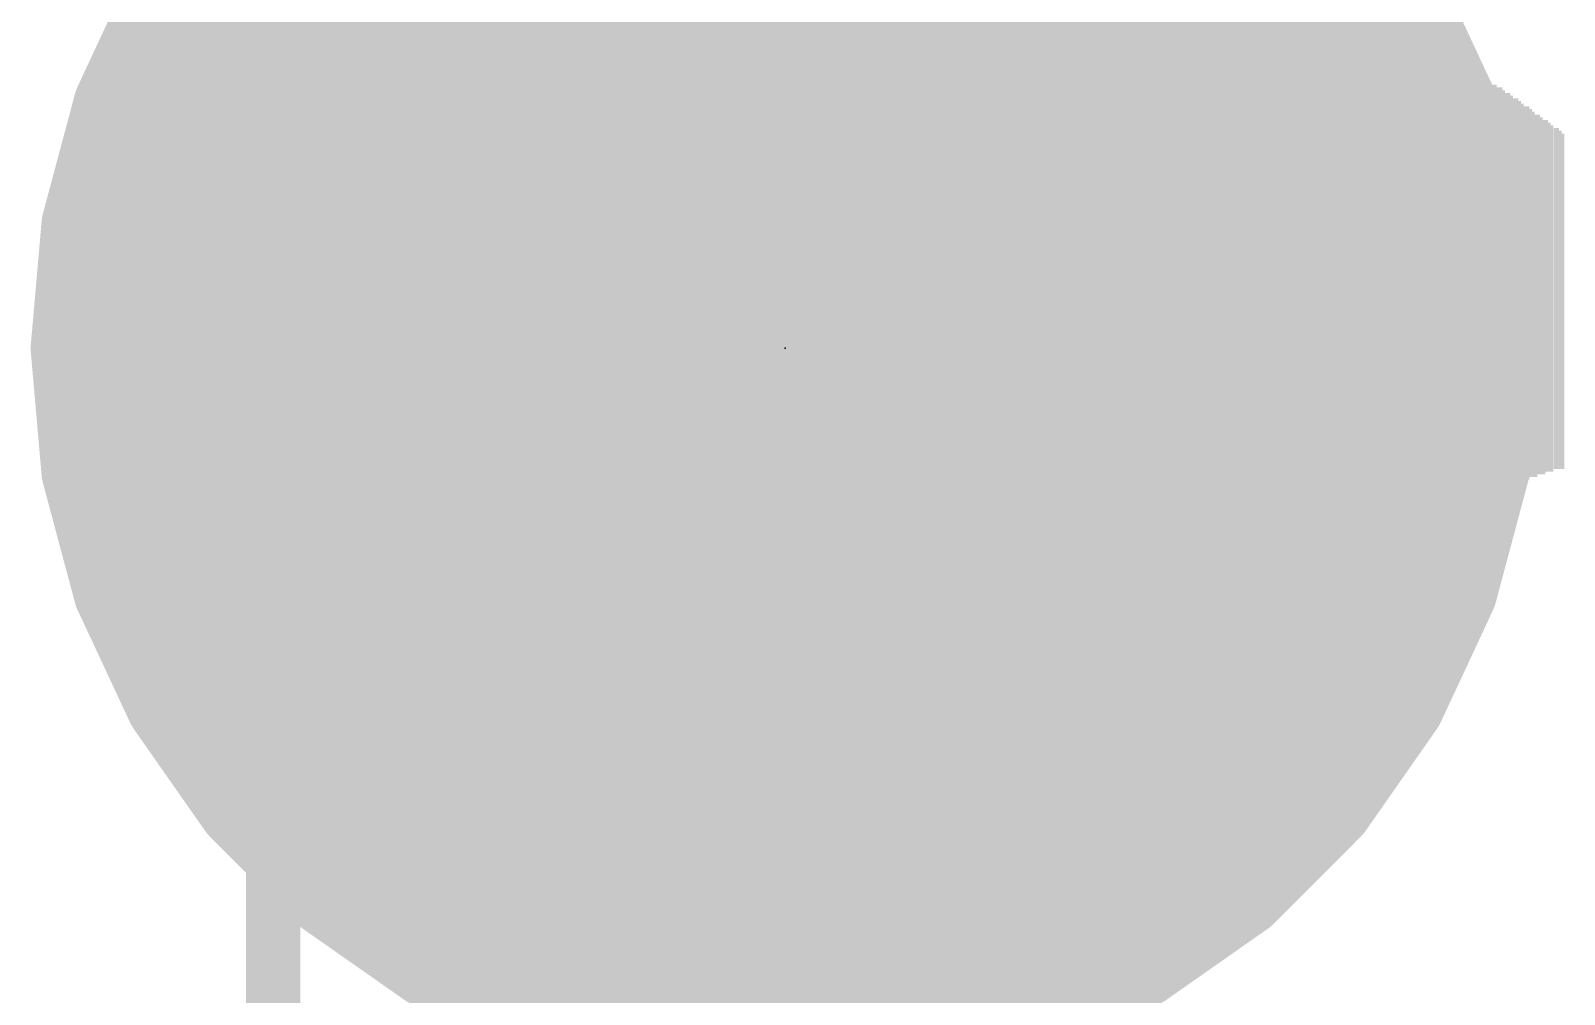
# Model space of a CAD drawing. Extents: x -0.1 to 35.7, y -1.1 to 35.9.
# Drawn here: x 27.389 to 29.55, y 30.686 to 32.043 of the extents above; entities that cross this region are included whole.
import ezdxf

# ---------------------------------------------------------------- set-up
doc = ezdxf.new("R2010")
doc.units = 0
for name, color, linetype in [('16', 132, 'CONTINUOUS'), ('21', 40, 'CONTINUOUS'), ('24', 53, 'CONTINUOUS'), ('42', 132, 'CONTINUOUS')]:
    doc.layers.add(name, color=color, linetype=linetype)

# ---------------------------------------------------------------- blocks, each defined once
blk = doc.blocks.new('PIE')
at = {"const_width": 0.5}
blk.add_lwpolyline([(0, -0.25, 1), (0, 0.25, 1), (0, -0.25)], format="xyb", dxfattribs=at)
blk = doc.blocks.new('RECT')
blk.add_solid([(-0.5, -0.5), (0.5, -0.5), (-0.5, 0.5), (0.5, 0.5)])

msp = doc.modelspace()

# ---------------------------------------------------------------- linework, layer by layer
at = {"layer": '21', "const_width": 0.0762}
msp.add_lwpolyline([(27.7302, 30.9507), (27.7302, 30.0101)], dxfattribs=at)
at = {"layer": '21', "const_width": 0.0381}
msp.add_lwpolyline([(27.7493, 30.9507, 1), (27.7112, 30.9507)], format="xyb", dxfattribs=at)
at = {"layer": '24'}
msp.add_point((28.452, 31.596), dxfattribs=at)
at = {"layer": '42', "const_width": 0.127}
for points in [[(27.586, 32.096), (27.686, 32.2388)], [(29.218, 32.2388), (29.318, 32.096)], [(27.5123, 31.938), (27.586, 32.096)], [(29.318, 32.096), (29.3917, 31.938)], [(27.5431, 32.004), (29.3609, 32.004)], [(27.4672, 31.7696), (27.5123, 31.938)], [(29.3917, 31.938), (29.4368, 31.7696)], [(27.496, 31.877), (29.408, 31.877)], [(27.452, 31.596), (27.4672, 31.7696)], [(29.4368, 31.7696), (29.452, 31.596)], [(27.4655, 31.75), (29.4385, 31.75)], [(27.4544, 31.623), (29.4496, 31.623)], [(27.4672, 31.4224), (27.452, 31.596)], [(29.452, 31.596), (29.4368, 31.4224)], [(27.4608, 31.496), (29.4433, 31.496)], [(27.5123, 31.254), (27.4672, 31.4224)], [(29.4368, 31.4224), (29.3917, 31.254)], [(27.4815, 31.369), (29.4225, 31.369)], [(27.586, 31.096), (27.5123, 31.254)], [(29.3917, 31.254), (29.318, 31.096)], [(27.5179, 31.242), (29.3861, 31.242)], [(27.5771, 31.115), (29.3269, 31.115)], [(27.686, 30.9532), (27.586, 31.096)], [(29.318, 31.096), (29.218, 30.9532)], [(27.6616, 30.988), (29.2424, 30.988)], [(27.8092, 30.83), (27.686, 30.9532)], [(29.218, 30.9532), (29.0948, 30.83)], [(27.7782, 30.861), (29.1258, 30.861)], [(27.952, 30.73), (27.8092, 30.83)], [(29.0948, 30.83), (28.952, 30.73)], [(27.9463, 30.734), (28.9578, 30.734)], [(28.11, 30.6563), (27.952, 30.73)], [(28.952, 30.73), (28.794, 30.6563)], [(28.2784, 30.6112), (28.11, 30.6563)], [(28.794, 30.6563), (28.6256, 30.6112)]]:
    msp.add_lwpolyline(points, dxfattribs=at)
at = {"layer": '42', "const_width": 0.0635}
for points in [[(27.56, 32.1142, 1), (27.612, 32.0778)], [(29.292, 32.0778, 1), (29.344, 32.1142)], [(27.5431, 32.0358, 1), (27.5431, 31.9723)], [(29.3609, 31.9723, 1), (29.3609, 32.0358)], [(27.543, 31.9298, 1), (27.4816, 31.9462)], [(29.4224, 31.9462, 1), (29.361, 31.9298)], [(27.4835, 31.9514, 1), (27.5411, 31.9246)], [(29.3629, 31.9246, 1), (29.4205, 31.9514)], [(27.496, 31.9088, 1), (27.496, 31.8453)], [(29.408, 31.8453, 1), (29.408, 31.9088)], [(27.4988, 31.7669, 1), (27.4356, 31.7724)], [(29.4684, 31.7724, 1), (29.4052, 31.7669)], [(27.4655, 31.7817, 1), (27.4655, 31.7183)], [(27.4365, 31.7779, 1), (27.4979, 31.7614)], [(29.4061, 31.7614, 1), (29.4675, 31.7779)], [(29.4385, 31.7183, 1), (29.4385, 31.7817)], [(27.4544, 31.6547, 1), (27.4544, 31.5913)], [(29.4496, 31.5913, 1), (29.4496, 31.6547)], [(27.4836, 31.5988, 1), (27.4204, 31.5932)], [(29.4836, 31.5932, 1), (29.4204, 31.5988)], [(27.4204, 31.5988, 1), (27.4836, 31.5932)], [(29.4204, 31.5932, 1), (29.4836, 31.5988)], [(27.4608, 31.5278, 1), (27.4608, 31.4643)], [(29.4433, 31.4643, 1), (29.4433, 31.5278)], [(27.4979, 31.4306, 1), (27.4365, 31.4141)], [(29.4675, 31.4141, 1), (29.4061, 31.4306)], [(27.4356, 31.4196, 1), (27.4988, 31.4251)], [(29.4052, 31.4251, 1), (29.4684, 31.4196)], [(27.4815, 31.4007, 1), (27.4815, 31.3373)], [(29.4225, 31.3373, 1), (29.4225, 31.4007)], [(27.5411, 31.2674, 1), (27.4835, 31.2406)], [(29.4205, 31.2406, 1), (29.3629, 31.2674)], [(27.5179, 31.2737, 1), (27.5179, 31.2103)], [(29.3861, 31.2103, 1), (29.3861, 31.2737)], [(27.4816, 31.2458, 1), (27.543, 31.2622)], [(29.361, 31.2622, 1), (29.4224, 31.2458)], [(27.5771, 31.1468, 1), (27.5771, 31.0833)], [(29.3269, 31.0833, 1), (29.3269, 31.1468)], [(27.612, 31.1142, 1), (27.56, 31.0778)], [(29.344, 31.0778, 1), (29.292, 31.1142)], [(27.5572, 31.0826, 1), (27.6148, 31.1094)], [(29.2892, 31.1094, 1), (29.3468, 31.0826)], [(27.6616, 31.0198, 1), (27.6616, 30.9563)], [(29.2424, 30.9563, 1), (29.2424, 31.0198)], [(27.7084, 30.9757, 1), (27.6635, 30.9308)], [(29.2405, 30.9308, 1), (29.1956, 30.9757)], [(27.6599, 30.935, 1), (27.712, 30.9714)], [(29.192, 30.9714, 1), (29.2441, 30.935)], [(27.7782, 30.8927, 1), (27.7782, 30.8293)], [(29.1258, 30.8293, 1), (29.1258, 30.8927)], [(27.8274, 30.856, 1), (27.791, 30.8039)], [(29.113, 30.8039, 1), (29.0766, 30.856)], [(27.7868, 30.8075, 1), (27.8317, 30.8524)], [(29.0723, 30.8524, 1), (29.1172, 30.8075)], [(27.9463, 30.7658, 1), (27.9463, 30.7023)], [(27.9654, 30.7588, 1), (27.9386, 30.7012)], [(27.9338, 30.704, 1), (27.9702, 30.756)], [(28.9338, 30.756, 1), (28.9702, 30.704)], [(28.9654, 30.7012, 1), (28.9386, 30.7588)], [(28.9578, 30.7023, 1), (28.9578, 30.7658)], [(28.1182, 30.687, 1), (28.1018, 30.6256)], [(28.0966, 30.6275, 1), (28.1234, 30.6851)], [(28.7806, 30.6851, 1), (28.8074, 30.6275)], [(28.8022, 30.6256, 1), (28.7858, 30.687)]]:
    msp.add_lwpolyline(points, format="xyb", dxfattribs=at)

# ---------------------------------------------------------------- block references
at = {"layer": '16'}
msp.add_blockref('PIE', (28.452, 31.596), dxfattribs=at)
at = {"layer": '21', "rotation": 270}
for p, xscale, yscale in [((29.0564, 32.4586), 0.8763, 0.0038), ((29.0602, 32.4625), 0.8763, 0.0038), ((29.064, 32.4644), 0.8801, 0.0038), ((29.0678, 32.4663), 0.8763, 0.0038), ((29.0716, 32.4701), 0.8763, 0.0038), ((29.0754, 32.4719), 0.8801, 0.0038), ((29.0793, 32.4758), 0.8801, 0.0039), ((29.0831, 32.4777), 0.8763, 0.0038), ((29.0221, 32.3272), 1.0935, 0.0038), ((29.0259, 32.3272), 1.0935, 0.0038), ((29.0297, 32.3272), 1.1011, 0.0038), ((29.0335, 32.4434), 0.8763, 0.0038), ((29.0373, 32.4472), 0.8763, 0.0038), ((29.0412, 32.4472), 0.8763, 0.0039), ((29.045, 32.4509), 0.8763, 0.0038), ((29.0488, 32.4548), 0.8763, 0.0038), ((29.0526, 32.4548), 0.8763, 0.0038), ((28.9992, 32.3234), 1.0629, 0.0038), ((29.0031, 32.3253), 1.0668, 0.0039), ((29.0069, 32.3253), 1.0745, 0.0038), ((29.0107, 32.3253), 1.0745, 0.0038), ((29.0145, 32.3253), 1.0821, 0.0038), ((29.0183, 32.3272), 1.0859, 0.0038), ((28.965, 32.3177), 1.0287, 0.0039), ((28.9688, 32.3177), 1.0287, 0.0038), ((28.9726, 32.3195), 1.0325, 0.0038), ((28.9764, 32.3195), 1.0401, 0.0038), ((28.9802, 32.3214), 1.0439, 0.0038), ((28.984, 32.3214), 1.0439, 0.0038), ((28.9878, 32.3214), 1.0515, 0.0038), ((28.9916, 32.3234), 1.0553, 0.0038), ((28.9954, 32.3214), 1.0591, 0.0038), ((28.9345, 32.31), 0.9982, 0.0038), ((28.9383, 32.31), 0.9982, 0.0038), ((28.9421, 32.3119), 1.002, 0.0038), ((28.9459, 32.3119), 1.0096, 0.0038), ((28.9497, 32.3139), 1.0135, 0.0038), ((28.9535, 32.3139), 1.0135, 0.0038), ((28.9573, 32.3158), 1.0173, 0.0038), ((28.9611, 32.3158), 1.0249, 0.0038), ((28.9078, 32.3024), 0.9754, 0.0038), ((28.9116, 32.3024), 0.9754, 0.0038), ((28.9154, 32.3043), 0.9792, 0.0038), ((28.9192, 32.3062), 0.983, 0.0038), ((28.923, 32.3081), 0.9868, 0.0038), ((28.9269, 32.3062), 0.9906, 0.0039), ((28.9307, 32.3081), 0.9944, 0.0038), ((28.8773, 32.2929), 0.9487, 0.0038), ((28.8811, 32.2929), 0.9487, 0.0038), ((28.8849, 32.2948), 0.9525, 0.0038), ((28.8888, 32.2966), 0.9563, 0.0039), ((28.8926, 32.2985), 0.9601, 0.0038), ((28.8964, 32.2985), 0.9601, 0.0038), ((28.9002, 32.2986), 0.9678, 0.0038), ((28.904, 32.3005), 0.9716, 0.0038), ((28.8507, 32.2833), 0.9297, 0.0039), ((28.8545, 32.2833), 0.9297, 0.0038), ((28.8583, 32.2853), 0.9335, 0.0038), ((28.8621, 32.2872), 0.9373, 0.0038), ((28.8659, 32.2872), 0.9373, 0.0038), ((28.8697, 32.2891), 0.9411, 0.0038), ((28.8735, 32.291), 0.9449, 0.0038), ((27.8943, 32.3653), 0.6591, 0.0038), ((27.8982, 32.3615), 0.6591, 0.0039), ((27.902, 32.3595), 0.6629, 0.0038), ((27.9058, 32.3558), 0.6705, 0.0038), ((27.9096, 32.3519), 0.6706, 0.0038), ((27.9134, 32.35), 0.6744, 0.0038), ((27.9172, 32.3462), 0.682, 0.0038), ((27.921, 32.3424), 0.682, 0.0038), ((27.9248, 32.3405), 0.6858, 0.0038), ((27.9286, 32.3386), 0.6896, 0.0038), ((27.9324, 32.3348), 0.6896, 0.0038), ((27.9363, 32.3329), 0.6934, 0.0039), ((27.9401, 32.331), 0.6972, 0.0038), ((27.9439, 32.3272), 0.6973, 0.0038), ((27.9477, 32.3253), 0.7011, 0.0038), ((27.9515, 32.3234), 0.7049, 0.0038), ((27.9553, 32.3195), 0.7049, 0.0038), ((27.9591, 32.3177), 0.7087, 0.0038), ((27.9629, 32.3158), 0.7125, 0.0038), ((27.9667, 32.312), 0.7125, 0.0038), ((27.9705, 32.3101), 0.7163, 0.0038), ((27.9744, 32.3082), 0.7201, 0.0039), ((27.9782, 32.3043), 0.72, 0.0038), ((27.982, 32.3024), 0.7239, 0.0038), ((27.9858, 32.3024), 0.7239, 0.0038), ((27.9896, 32.2985), 0.7239, 0.0038), ((27.9934, 32.2966), 0.7277, 0.0038), ((27.9972, 32.2948), 0.7315, 0.0038), ((28.001, 32.2929), 0.7277, 0.0038), ((28.0048, 32.291), 0.7315, 0.0038), ((28.0086, 32.2891), 0.7353, 0.0038), ((28.0125, 32.2872), 0.7315, 0.0039), ((28.0163, 32.2853), 0.7353, 0.0038), ((28.0201, 32.2853), 0.7353, 0.0038), ((28.0239, 32.2814), 0.7353, 0.0038), ((28.0277, 32.2796), 0.7391, 0.0038), ((28.0315, 32.2796), 0.7391, 0.0038), ((28.0353, 32.2758), 0.7391, 0.0038), ((28.0391, 32.2758), 0.7391, 0.0038), ((28.0429, 32.2738), 0.743, 0.0038), ((28.0467, 32.2719), 0.7392, 0.0038), ((28.0506, 32.27), 0.743, 0.0039), ((28.0544, 32.27), 0.743, 0.0038), ((28.0582, 32.2662), 0.743, 0.0038), ((28.062, 32.2662), 0.743, 0.0038), ((28.0658, 32.2662), 0.743, 0.0038), ((28.0696, 32.2624), 0.743, 0.0038), ((28.0734, 32.2624), 0.743, 0.0038), ((28.0772, 32.2605), 0.7468, 0.0038), ((28.081, 32.2586), 0.743, 0.0038), ((28.0848, 32.2586), 0.743, 0.0038), ((28.0887, 32.2567), 0.7468, 0.0039), ((28.0925, 32.2548), 0.7429, 0.0038), ((28.0963, 32.2548), 0.7429, 0.0038), ((28.1001, 32.2529), 0.7467, 0.0038), ((28.1039, 32.251), 0.7429, 0.0038), ((28.1077, 32.251), 0.7429, 0.0038), ((28.1115, 32.251), 0.7429, 0.0038), ((28.1153, 32.2491), 0.7467, 0.0038), ((28.1191, 32.2472), 0.7429, 0.0038), ((28.1229, 32.2472), 0.7429, 0.0038), ((28.1268, 32.2452), 0.7467, 0.0039), ((28.1306, 32.2433), 0.7429, 0.0038), ((28.1344, 32.2433), 0.7429, 0.0038), ((28.1382, 32.2415), 0.7467, 0.0038), ((28.142, 32.2396), 0.7429, 0.0038), ((28.1458, 32.2396), 0.7429, 0.0038), ((28.1496, 32.2396), 0.7429, 0.0038), ((28.1534, 31.8928), 1.4288, 0.0038), ((28.1572, 31.8928), 1.4288, 0.0038), ((28.161, 31.8948), 1.4249, 0.0038), ((28.1649, 31.8929), 1.4211, 0.0039), ((28.1687, 31.8929), 1.4211, 0.0038), ((28.1725, 31.8948), 1.4173, 0.0038), ((28.1763, 31.8929), 1.4135, 0.0038), ((28.1801, 31.8929), 1.4135, 0.0038), ((28.1839, 31.8948), 1.4097, 0.0038), ((28.1877, 31.8929), 1.4059, 0.0038), ((28.1915, 31.8929), 1.4059, 0.0038), ((28.1953, 31.8948), 1.4021, 0.0038), ((28.664, 32.312), 0.5677, 0.0038), ((28.6678, 32.3177), 0.5639, 0.0038), ((28.1991, 31.8929), 1.3983, 0.0038), ((28.203, 32.1005), 0.983, 0.0039), ((28.2068, 32.1062), 0.9716, 0.0038), ((28.2106, 32.1061), 0.9639, 0.0038), ((28.2144, 32.11), 0.9563, 0.0038), ((28.2182, 32.1119), 0.9525, 0.0038), ((28.222, 32.1138), 0.941, 0.0038), ((28.2258, 32.1157), 0.9372, 0.0038), ((28.2296, 32.1176), 0.9334, 0.0038), ((28.2334, 32.1176), 0.9258, 0.0038), ((28.2372, 32.1195), 0.922, 0.0038), ((28.2411, 32.1214), 0.9182, 0.0039), ((28.2449, 32.1214), 0.9106, 0.0038), ((28.2487, 32.1233), 0.9068, 0.0038), ((28.2525, 32.1252), 0.903, 0.0038), ((28.2563, 32.1253), 0.8953, 0.0038), ((28.2601, 32.1253), 0.8953, 0.0038), ((28.6411, 32.1214), 0.903, 0.0038), ((28.6449, 32.1233), 0.9068, 0.0038), ((28.6487, 32.1252), 0.9106, 0.0038), ((28.6525, 32.2795), 0.6096, 0.0038), ((28.6563, 32.2929), 0.5905, 0.0038), ((28.6602, 32.3024), 0.5792, 0.0039), ((28.2639, 32.1253), 0.8877, 0.0038), ((28.2677, 32.1272), 0.8839, 0.0038), ((28.2715, 32.129), 0.8801, 0.0038), ((28.2753, 32.1272), 0.8763, 0.0038), ((28.6259, 32.11), 0.8878, 0.0038), ((28.6297, 32.1138), 0.8878, 0.0038), ((28.6335, 32.1157), 0.8916, 0.0038), ((28.6373, 32.1176), 0.8954, 0.0038), ((28.6106, 32.0909), 0.8801, 0.0038), ((28.6144, 32.0986), 0.8801, 0.0038), ((28.6182, 32.1024), 0.8801, 0.0038), ((28.6221, 32.1061), 0.8801, 0.0039), ((28.5954, 32.0605), 0.8953, 0.0038), ((28.5992, 32.0699), 0.8839, 0.0038), ((28.603, 32.0776), 0.884, 0.0038), ((28.6068, 32.0853), 0.8839, 0.0038), ((28.584, 31.6223), 1.726, 0.0039), ((28.5878, 31.6223), 1.7412, 0.0038), ((28.5916, 32.0433), 0.9144, 0.0038), ((28.5763, 31.6185), 1.703, 0.0038), ((28.5801, 31.6205), 1.7145, 0.0038), ((28.5649, 31.6147), 1.6574, 0.0038), ((28.5687, 31.6166), 1.6764, 0.0038), ((28.5725, 31.6185), 1.6878, 0.0038), ((28.462, 32.2357), 0.3848, 0.0038), ((28.4658, 32.2319), 0.3848, 0.0038), ((28.4697, 32.2281), 0.3848, 0.0039), ((28.5573, 31.6071), 1.6269, 0.0038), ((28.5611, 31.6109), 1.6421, 0.0038), ((28.4735, 32.2243), 0.3848, 0.0038), ((28.4773, 32.2186), 0.381, 0.0038), ((28.4811, 32.2148), 0.381, 0.0038), ((28.5535, 31.6052), 1.6078, 0.0038), ((28.4849, 32.2071), 0.381, 0.0038), ((28.4887, 32.2033), 0.381, 0.0038), ((28.4925, 32.1976), 0.3772, 0.0038), ((28.4963, 32.1919), 0.3734, 0.0038), ((28.5497, 31.5995), 1.5887, 0.0038), ((28.5001, 32.1843), 0.3734, 0.0038), ((28.5039, 32.1805), 0.3734, 0.0038), ((28.5078, 32.171), 0.3695, 0.0039), ((28.5459, 31.5938), 1.5621, 0.0039), ((28.5116, 32.1653), 0.3657, 0.0038), ((28.5154, 32.1576), 0.3658, 0.0038), ((28.5192, 32.1481), 0.362, 0.0038), ((28.523, 32.1386), 0.3581, 0.0038), ((28.5268, 32.129), 0.3543, 0.0038), ((28.5306, 32.1196), 0.3505, 0.0038), ((28.5344, 32.1061), 0.3467, 0.0038), ((28.5382, 32.0948), 0.3467, 0.0038), ((28.542, 31.5347), 1.4364, 0.0038), ((28.8468, 31.9747), 0.3124, 0.0038), ((28.843, 31.9633), 0.2896, 0.0038), ((28.2792, 31.8909), 0.3962, 0.0039), ((28.8354, 31.95), 0.2629, 0.0038), ((28.8392, 31.9557), 0.2743, 0.0038), ((28.283, 31.8814), 0.3696, 0.0038), ((28.2868, 31.8757), 0.3581, 0.0038), ((28.8278, 31.9386), 0.2401, 0.0038), ((28.8316, 31.9443), 0.2515, 0.0038), ((28.2906, 31.8738), 0.3467, 0.0038), ((28.2944, 31.8719), 0.3353, 0.0038), ((28.2982, 31.8681), 0.3277, 0.0038), ((28.8164, 31.9252), 0.2134, 0.0038), ((28.8202, 31.929), 0.221, 0.0038), ((28.824, 31.9347), 0.2324, 0.0038), ((29.1135, 31.7004), 0.663, 0.0038), ((29.1174, 31.6985), 0.6668, 0.0039), ((29.1212, 31.6985), 0.6668, 0.0038), ((29.125, 31.7004), 0.6706, 0.0038), ((29.1288, 31.7004), 0.6706, 0.0038), ((29.1326, 31.6985), 0.6744, 0.0038), ((29.1364, 31.6985), 0.6744, 0.0038), ((29.1402, 31.6985), 0.6744, 0.0038), ((29.144, 31.7004), 0.6782, 0.0038), ((29.1478, 31.7004), 0.6782, 0.0038), ((29.1516, 31.6985), 0.682, 0.0038), ((29.1555, 31.6985), 0.682, 0.0039), ((29.1593, 31.6985), 0.682, 0.0038), ((29.1631, 31.6985), 0.682, 0.0038), ((29.1669, 31.6985), 0.682, 0.0038), ((29.1707, 31.7004), 0.6858, 0.0038), ((29.1745, 31.6985), 0.6896, 0.0038), ((29.1783, 31.6985), 0.6896, 0.0038), ((29.1821, 31.6985), 0.6896, 0.0038), ((29.1859, 31.6985), 0.6896, 0.0038), ((29.1897, 31.6985), 0.6896, 0.0038), ((29.1936, 31.6985), 0.6896, 0.0039), ((29.1974, 31.6985), 0.6896, 0.0038), ((29.2012, 31.6985), 0.6896, 0.0038), ((29.205, 31.6985), 0.6896, 0.0038), ((29.2088, 31.6985), 0.6896, 0.0038), ((29.2126, 31.6985), 0.6896, 0.0038), ((29.2164, 31.6985), 0.6896, 0.0038), ((29.2202, 31.6985), 0.6896, 0.0038), ((29.224, 31.6985), 0.6896, 0.0038), ((29.2278, 31.6985), 0.6896, 0.0038), ((29.2317, 31.6985), 0.6896, 0.0039), ((29.2355, 31.6985), 0.6896, 0.0038), ((29.2393, 31.6985), 0.6896, 0.0038), ((29.2431, 31.6966), 0.6858, 0.0038), ((29.2469, 31.6966), 0.6858, 0.0038), ((29.2507, 31.6966), 0.6858, 0.0038), ((29.2545, 31.6966), 0.6858, 0.0038), ((29.2583, 31.6966), 0.6858, 0.0038), ((29.2621, 31.6966), 0.6858, 0.0038), ((29.2659, 31.6966), 0.6858, 0.0038), ((29.2698, 31.6947), 0.682, 0.0039), ((29.2736, 31.6947), 0.682, 0.0038), ((29.2774, 31.6947), 0.682, 0.0038), ((29.2812, 31.6947), 0.682, 0.0038), ((29.285, 31.6966), 0.6782, 0.0038), ((29.2888, 31.6947), 0.6744, 0.0038), ((29.2926, 31.6947), 0.6744, 0.0038), ((29.2964, 31.6947), 0.6744, 0.0038), ((29.3002, 31.6947), 0.6744, 0.0038), ((28.302, 31.8662), 0.3163, 0.0038), ((28.3058, 31.8623), 0.3086, 0.0038), ((28.3096, 31.8623), 0.301, 0.0038), ((28.8049, 31.9119), 0.1943, 0.0038), ((28.8087, 31.9157), 0.2019, 0.0038), ((28.8126, 31.9195), 0.2096, 0.0039), ((29.045, 31.889), 0.24, 0.0038), ((29.0488, 31.8871), 0.2438, 0.0038), ((29.0526, 31.8852), 0.2476, 0.0038), ((29.0564, 31.8852), 0.2552, 0.0038), ((29.0602, 31.8833), 0.259, 0.0038), ((29.064, 31.8814), 0.2629, 0.0038), ((29.0678, 31.8814), 0.2705, 0.0038), ((29.0716, 31.8776), 0.2781, 0.0038), ((29.0754, 31.7005), 0.6401, 0.0038), ((29.0793, 31.7005), 0.6401, 0.0039), ((29.0831, 31.6986), 0.6439, 0.0038), ((29.0869, 31.7005), 0.6477, 0.0038), ((29.0907, 31.6986), 0.6515, 0.0038), ((29.0945, 31.6986), 0.6515, 0.0038), ((29.0983, 31.7005), 0.6553, 0.0038), ((29.1021, 31.6985), 0.6592, 0.0038), ((29.1059, 31.6985), 0.6592, 0.0038), ((29.1097, 31.6985), 0.6592, 0.0038), ((29.304, 31.6928), 0.6706, 0.0038), ((29.3079, 31.6928), 0.6706, 0.0039), ((29.3117, 31.6928), 0.6706, 0.0038), ((29.3155, 31.6947), 0.6668, 0.0038), ((29.3193, 31.6928), 0.663, 0.0038), ((29.3231, 31.6928), 0.663, 0.0038), ((29.3269, 31.6928), 0.663, 0.0038), ((29.3307, 31.6909), 0.6592, 0.0038), ((29.3345, 31.6928), 0.6554, 0.0038), ((29.3383, 31.6928), 0.6554, 0.0038), ((29.3421, 31.6909), 0.6515, 0.0038), ((29.346, 31.6909), 0.6515, 0.0039), ((29.3498, 31.6909), 0.6515, 0.0038), ((29.3536, 31.6909), 0.6439, 0.0038), ((29.3574, 31.6909), 0.6439, 0.0038), ((29.3612, 31.6909), 0.6439, 0.0038), ((29.365, 31.689), 0.6401, 0.0038), ((29.3688, 31.6909), 0.6362, 0.0038), ((28.3134, 31.8585), 0.2934, 0.0038), ((28.3173, 31.8586), 0.2857, 0.0039), ((28.3211, 31.8567), 0.2743, 0.0038), ((28.3249, 31.8548), 0.2705, 0.0038), ((28.7935, 31.9005), 0.1791, 0.0038), ((28.7973, 31.9062), 0.1829, 0.0038), ((28.8011, 31.91), 0.1905, 0.0038), ((29.0335, 31.889), 0.2248, 0.0038), ((29.0373, 31.889), 0.2324, 0.0038), ((29.0412, 31.8871), 0.2362, 0.0039), ((29.3726, 31.689), 0.6324, 0.0038), ((29.3764, 31.689), 0.6324, 0.0038), ((29.3802, 31.689), 0.6324, 0.0038), ((29.3841, 31.689), 0.6248, 0.0039), ((29.3879, 31.689), 0.6248, 0.0038), ((29.3917, 31.6871), 0.621, 0.0038), ((29.3955, 31.689), 0.6172, 0.0038), ((29.3993, 31.6871), 0.6134, 0.0038), ((29.4031, 31.6871), 0.6134, 0.0038), ((29.4069, 31.6871), 0.6058, 0.0038), ((29.4107, 31.6871), 0.6058, 0.0038), ((28.3287, 31.8548), 0.2629, 0.0038), ((28.3325, 31.8529), 0.2591, 0.0038), ((28.3363, 31.8509), 0.2476, 0.0038), ((28.3401, 31.849), 0.2438, 0.0038), ((28.3439, 31.8471), 0.24, 0.0038), ((28.7783, 31.8871), 0.16, 0.0038), ((28.7821, 31.8928), 0.1638, 0.0038), ((28.7859, 31.8947), 0.1676, 0.0038), ((28.7897, 31.8986), 0.1753, 0.0038), ((29.4145, 31.6852), 0.602, 0.0038), ((29.4183, 31.6871), 0.5982, 0.0038), ((29.4222, 31.6852), 0.5944, 0.0039), ((29.426, 31.6852), 0.5944, 0.0038), ((29.4298, 31.6852), 0.5867, 0.0038), ((29.4336, 31.6852), 0.5867, 0.0038), ((29.4374, 31.6833), 0.5829, 0.0038), ((29.4412, 31.6833), 0.5829, 0.0038), ((29.445, 31.6833), 0.5753, 0.0038), ((29.4488, 31.6814), 0.5715, 0.0038), ((29.4526, 31.6814), 0.5715, 0.0038), ((28.3477, 31.8471), 0.2324, 0.0038), ((28.3515, 31.8452), 0.2286, 0.0038), ((28.3554, 31.8452), 0.221, 0.0039), ((28.3592, 31.8433), 0.2172, 0.0038), ((28.363, 31.8433), 0.2096, 0.0038), ((28.3668, 31.8414), 0.2058, 0.0038), ((28.7592, 31.8719), 0.1448, 0.0038), ((28.763, 31.8757), 0.1448, 0.0038), ((28.7668, 31.8776), 0.1486, 0.0038), ((28.7706, 31.8833), 0.1524, 0.0038), ((28.7745, 31.8852), 0.1562, 0.0039), ((29.4564, 31.6814), 0.5639, 0.0038), ((29.4603, 31.6814), 0.5639, 0.0039), ((29.4641, 31.6795), 0.5601, 0.0038), ((29.4679, 31.6795), 0.5525, 0.0038), ((29.4717, 31.6795), 0.5525, 0.0038), ((29.4755, 31.6776), 0.5487, 0.0038), ((29.4793, 31.6776), 0.5411, 0.0038), ((29.4831, 31.6776), 0.5411, 0.0038), ((29.4869, 31.6757), 0.5373, 0.0038), ((28.3706, 31.8395), 0.2019, 0.0038), ((28.3744, 31.8395), 0.1943, 0.0038), ((28.3782, 31.8376), 0.1905, 0.0038), ((28.382, 31.8357), 0.1867, 0.0038), ((28.3858, 31.8357), 0.1791, 0.0038), ((28.3896, 31.8357), 0.1791, 0.0038), ((28.6525, 31.8014), 0.2629, 0.0038), ((28.7402, 31.8528), 0.1448, 0.0038), ((28.744, 31.8585), 0.141, 0.0038), ((28.7478, 31.8624), 0.1409, 0.0038), ((28.7516, 31.8662), 0.1409, 0.0038), ((28.7554, 31.8681), 0.1447, 0.0038), ((29.4907, 31.6757), 0.5295, 0.0038), ((29.4945, 31.6738), 0.5257, 0.0038), ((29.4984, 31.6738), 0.5257, 0.0039), ((29.5022, 31.6738), 0.5181, 0.0038), ((29.506, 31.6719), 0.5143, 0.0038), ((29.5098, 31.67), 0.5105, 0.0038), ((29.5136, 31.6719), 0.5067, 0.0038), ((28.3935, 31.8338), 0.1753, 0.0039), ((28.3973, 31.8338), 0.1677, 0.0038), ((28.4011, 31.8319), 0.1639, 0.0038), ((28.4049, 31.83), 0.1601, 0.0038), ((28.4087, 31.83), 0.1601, 0.0038), ((28.4125, 31.83), 0.1524, 0.0038), ((28.4163, 31.8281), 0.1485, 0.0038), ((28.4201, 31.8281), 0.1485, 0.0038), ((28.6563, 31.7919), 0.2515, 0.0038), ((28.6602, 31.7881), 0.2439, 0.0039), ((28.664, 31.7843), 0.2439, 0.0038), ((28.6678, 31.7804), 0.2438, 0.0038), ((28.6716, 31.7785), 0.2476, 0.0038), ((28.7059, 31.7519), 0.3009, 0.0038), ((28.7097, 31.748), 0.3086, 0.0038), ((28.7135, 31.7443), 0.3239, 0.0038), ((28.7173, 31.7386), 0.3353, 0.0038), ((28.7211, 31.7347), 0.3506, 0.0038), ((28.7249, 31.729), 0.3696, 0.0038), ((28.7287, 31.7195), 0.3886, 0.0038), ((28.7325, 31.71), 0.4153, 0.0038), ((28.7364, 31.2356), 1.3716, 0.0039), ((29.5174, 31.67), 0.5029, 0.0038), ((29.5212, 31.6681), 0.4991, 0.0038), ((29.525, 31.67), 0.4953, 0.0038), ((29.5288, 31.6681), 0.4915, 0.0038), ((29.5326, 31.6662), 0.4877, 0.0038), ((29.5365, 31.6662), 0.4801, 0.0039), ((29.5403, 31.6662), 0.4801, 0.0038), ((29.5441, 31.6642), 0.4762, 0.0038), ((28.4239, 31.8262), 0.1447, 0.0038), ((28.4277, 31.8243), 0.1409, 0.0038), ((28.4316, 31.8243), 0.1409, 0.0039), ((28.4354, 31.8243), 0.1333, 0.0038), ((28.4392, 31.8243), 0.1333, 0.0038), ((28.443, 31.8224), 0.1295, 0.0038), ((28.4468, 31.8224), 0.1295, 0.0038), ((28.4506, 31.8205), 0.1257, 0.0038), ((28.4544, 31.8205), 0.1257, 0.0038), ((28.4582, 31.8186), 0.1219, 0.0038), ((28.462, 31.8186), 0.1219, 0.0038), ((28.5306, 31.3556), 1.0478, 0.0038), ((28.5344, 31.3556), 1.0554, 0.0038), ((28.5382, 31.3556), 1.0706, 0.0038), ((28.6754, 31.7747), 0.2476, 0.0038), ((28.6792, 31.7728), 0.2514, 0.0038), ((28.683, 31.7709), 0.2552, 0.0038), ((28.6868, 31.7671), 0.2629, 0.0038), ((28.6906, 31.7652), 0.2667, 0.0038), ((28.6944, 31.7614), 0.2743, 0.0038), ((28.6983, 31.7576), 0.2819, 0.0039), ((28.7021, 31.7538), 0.2895, 0.0038), ((29.5479, 31.6623), 0.4724, 0.0038), ((28.0201, 31.508), 0.7048, 0.0038), ((28.0239, 31.5099), 0.701, 0.0038), ((28.0277, 31.5099), 0.701, 0.0038), ((28.0315, 31.5099), 0.701, 0.0038), ((28.0353, 31.5099), 0.701, 0.0038), ((28.0391, 31.5099), 0.701, 0.0038), ((28.0429, 31.5118), 0.7048, 0.0038), ((28.0467, 31.5118), 0.7048, 0.0038), ((28.0506, 31.5118), 0.7048, 0.0039), ((28.0544, 31.5118), 0.7048, 0.0038), ((28.0582, 31.5118), 0.7048, 0.0038), ((28.062, 31.5118), 0.7048, 0.0038), ((28.0658, 31.5118), 0.7048, 0.0038), ((28.0696, 31.5137), 0.701, 0.0038), ((28.0734, 31.5137), 0.701, 0.0038), ((28.0772, 31.5137), 0.701, 0.0038), ((28.081, 31.5137), 0.701, 0.0038), ((28.0848, 31.5137), 0.701, 0.0038), ((28.0887, 31.5137), 0.701, 0.0039), ((28.0925, 31.5137), 0.701, 0.0038), ((28.0963, 31.5156), 0.6972, 0.0038), ((28.1001, 31.5156), 0.6972, 0.0038), ((28.1039, 31.5156), 0.6972, 0.0038), ((28.1077, 31.5156), 0.6972, 0.0038), ((28.1115, 31.5156), 0.6972, 0.0038), ((28.1153, 31.5175), 0.6934, 0.0038), ((28.1191, 31.5175), 0.6934, 0.0038), ((28.1229, 31.5175), 0.6934, 0.0038), ((28.1268, 31.5175), 0.6934, 0.0039), ((28.1306, 31.5194), 0.6896, 0.0038), ((28.1344, 31.5194), 0.6896, 0.0038), ((28.1382, 31.5194), 0.6896, 0.0038), ((28.142, 31.5194), 0.6896, 0.0038), ((28.1458, 31.5213), 0.6858, 0.0038), ((28.1496, 31.5213), 0.6858, 0.0038), ((28.4658, 31.8167), 0.1181, 0.0038), ((28.4697, 31.8167), 0.1181, 0.0039), ((28.4735, 31.8148), 0.1143, 0.0038), ((28.4773, 31.8129), 0.1181, 0.0038), ((28.4811, 31.8129), 0.1181, 0.0038), ((28.4849, 31.8129), 0.1181, 0.0038), ((28.4887, 31.811), 0.1143, 0.0038), ((28.4925, 31.809), 0.1182, 0.0038), ((28.4963, 31.809), 0.1182, 0.0038), ((28.5001, 31.8071), 0.122, 0.0038), ((28.5039, 31.8052), 0.1258, 0.0038), ((28.5078, 31.8014), 0.1334, 0.0039), ((28.5116, 31.3633), 1.0097, 0.0038), ((28.5154, 31.3614), 1.0135, 0.0038), ((28.5192, 31.3595), 1.0249, 0.0038), ((28.523, 31.3575), 1.0287, 0.0038), ((28.5268, 31.3575), 1.0363, 0.0038), ((27.9515, 31.4966), 0.682, 0.0038), ((27.9553, 31.4966), 0.682, 0.0038), ((27.9591, 31.4985), 0.6858, 0.0038), ((27.9629, 31.4985), 0.6858, 0.0038), ((27.9667, 31.4985), 0.6858, 0.0038), ((27.9705, 31.5004), 0.6896, 0.0038), ((27.9744, 31.5004), 0.6896, 0.0039), ((27.9782, 31.5023), 0.6934, 0.0038), ((27.982, 31.5023), 0.6934, 0.0038), ((27.9858, 31.5023), 0.6934, 0.0038), ((27.9896, 31.5023), 0.6934, 0.0038), ((27.9934, 31.5042), 0.6972, 0.0038), ((27.9972, 31.5042), 0.6972, 0.0038), ((28.001, 31.5042), 0.6972, 0.0038), ((28.0048, 31.5061), 0.701, 0.0038), ((28.0086, 31.5061), 0.701, 0.0038), ((28.0125, 31.5061), 0.701, 0.0039), ((28.0163, 31.5061), 0.701, 0.0038), ((27.9058, 31.4852), 0.6591, 0.0038), ((27.9096, 31.487), 0.6629, 0.0038), ((27.9134, 31.487), 0.6629, 0.0038), ((27.9172, 31.489), 0.6667, 0.0038), ((27.921, 31.489), 0.6667, 0.0038), ((27.9248, 31.4909), 0.6705, 0.0038), ((27.9286, 31.4909), 0.6705, 0.0038), ((27.9324, 31.4928), 0.6744, 0.0038), ((27.9363, 31.4928), 0.6744, 0.0039), ((27.9401, 31.4947), 0.6782, 0.0038), ((27.9439, 31.4947), 0.6782, 0.0038), ((27.9477, 31.4947), 0.6782, 0.0038), ((27.8753, 31.4757), 0.6401, 0.0038), ((27.8791, 31.4776), 0.6439, 0.0038), ((27.8829, 31.4776), 0.6439, 0.0038), ((27.8867, 31.4794), 0.6477, 0.0038), ((27.8905, 31.4814), 0.6515, 0.0038), ((27.8943, 31.4814), 0.6515, 0.0038), ((27.8982, 31.4833), 0.6553, 0.0039), ((27.902, 31.4833), 0.6553, 0.0038), ((27.8448, 31.4642), 0.6172, 0.0038), ((27.8486, 31.4661), 0.621, 0.0038), ((27.8524, 31.4661), 0.621, 0.0038), ((27.8562, 31.468), 0.6248, 0.0038), ((27.8601, 31.4699), 0.6286, 0.0039), ((27.8639, 31.4718), 0.6324, 0.0038), ((27.8677, 31.4718), 0.6324, 0.0038), ((27.8715, 31.4738), 0.6363, 0.0038), ((27.8181, 31.4528), 0.5943, 0.0038), ((27.822, 31.4547), 0.5982, 0.0039), ((27.8258, 31.4566), 0.602, 0.0038), ((27.8296, 31.4585), 0.6058, 0.0038), ((27.8334, 31.4585), 0.6058, 0.0038), ((27.8372, 31.4604), 0.6096, 0.0038), ((27.841, 31.4623), 0.6134, 0.0038), ((28.7402, 31.1499), 1.2078, 0.0038), ((27.7991, 31.4433), 0.5753, 0.0038), ((27.8029, 31.4452), 0.5791, 0.0038), ((27.8067, 31.4471), 0.5829, 0.0038), ((27.8105, 31.4489), 0.5867, 0.0038), ((27.8143, 31.4509), 0.5905, 0.0038), ((28.744, 31.1441), 1.2039, 0.0038), ((28.7478, 31.1404), 1.2039, 0.0038), ((28.7516, 31.1365), 1.2039, 0.0038), ((28.7554, 31.1327), 1.204, 0.0038), ((28.7592, 31.1308), 1.2002, 0.0038), ((27.7762, 31.4318), 0.5524, 0.0038), ((27.78, 31.4337), 0.5562, 0.0038), ((27.7839, 31.4357), 0.5601, 0.0039), ((27.7877, 31.4376), 0.5639, 0.0038), ((27.7915, 31.4395), 0.5677, 0.0038), ((27.7953, 31.4413), 0.5715, 0.0038), ((28.763, 31.127), 1.2002, 0.0038), ((28.7668, 31.1232), 1.2002, 0.0038), ((28.7706, 31.1232), 1.2002, 0.0038), ((28.7745, 31.1213), 1.1964, 0.0039), ((28.7783, 31.1175), 1.1964, 0.0038), ((28.7821, 31.1175), 1.1964, 0.0038), ((28.7859, 31.1156), 1.1925, 0.0038), ((28.7897, 31.1156), 1.1925, 0.0038), ((28.7935, 31.1118), 1.1925, 0.0038), ((28.7973, 31.1118), 1.1925, 0.0038), ((29.0716, 31.5442), 0.3276, 0.0038), ((27.7572, 31.4204), 0.5296, 0.0038), ((27.761, 31.4223), 0.5334, 0.0038), ((27.7648, 31.4242), 0.5372, 0.0038), ((27.7686, 31.428), 0.5448, 0.0038), ((27.7724, 31.4299), 0.5486, 0.0038), ((28.4963, 31.2833), 0.8039, 0.0038), ((28.5001, 31.2813), 0.8154, 0.0038), ((28.5039, 31.2832), 0.8268, 0.0038), ((28.5078, 31.2832), 0.842, 0.0039), ((28.8011, 31.1099), 1.1887, 0.0038), ((28.8049, 31.1099), 1.1887, 0.0038), ((28.8087, 31.108), 1.1849, 0.0038), ((28.8126, 31.1099), 1.1811, 0.0039), ((28.8164, 31.1099), 1.1811, 0.0038), ((28.8202, 31.108), 1.1773, 0.0038), ((28.824, 31.108), 1.1773, 0.0038), ((28.8278, 31.106), 1.1735, 0.0038), ((28.8316, 31.106), 1.1735, 0.0038), ((28.8354, 31.108), 1.1697, 0.0038), ((28.8392, 31.106), 1.1659, 0.0038), ((28.843, 31.106), 1.1659, 0.0038), ((28.8468, 31.108), 1.1621, 0.0038), ((28.8507, 31.108), 1.1621, 0.0039), ((28.8545, 31.108), 1.1545, 0.0038), ((28.8583, 31.1099), 1.1506, 0.0038), ((28.8621, 31.1099), 1.1506, 0.0038), ((28.8659, 31.1118), 1.1468, 0.0038), ((29.0335, 31.5423), 0.2858, 0.0038), ((29.0373, 31.5423), 0.2858, 0.0038), ((29.0412, 31.5404), 0.2896, 0.0039), ((29.045, 31.5423), 0.2934, 0.0038), ((29.0488, 31.5404), 0.2972, 0.0038), ((29.0526, 31.5423), 0.301, 0.0038), ((29.0564, 31.5404), 0.3048, 0.0038), ((29.0602, 31.5423), 0.3086, 0.0038), ((29.064, 31.5423), 0.3162, 0.0038), ((29.0678, 31.5442), 0.32, 0.0038), ((27.7419, 31.4108), 0.5105, 0.0038), ((27.7458, 31.4128), 0.5143, 0.0039), ((27.7496, 31.4147), 0.5181, 0.0038), ((27.7534, 31.4185), 0.5258, 0.0038), ((28.4811, 31.2832), 0.7658, 0.0038), ((28.4849, 31.2832), 0.7734, 0.0038), ((28.4887, 31.2813), 0.7848, 0.0038), ((28.4925, 31.2813), 0.7925, 0.0038), ((28.8697, 31.1118), 1.1392, 0.0038), ((28.8735, 31.1137), 1.1354, 0.0038), ((28.8773, 31.1175), 1.1278, 0.0038), ((28.8811, 31.1194), 1.124, 0.0038), ((28.8849, 31.1232), 1.1164, 0.0038), ((28.8888, 31.1252), 1.1049, 0.0039), ((28.8926, 31.1309), 1.0935, 0.0038), ((28.8964, 31.1347), 1.0859, 0.0038), ((28.9002, 31.1404), 1.0745, 0.0038), ((28.904, 31.1461), 1.063, 0.0038), ((28.9078, 31.1537), 1.0478, 0.0038), ((28.9116, 31.1594), 1.0364, 0.0038), ((28.9154, 31.1632), 1.021, 0.0038), ((28.9192, 31.1689), 1.0096, 0.0038), ((28.923, 31.1746), 0.9982, 0.0038), ((28.9269, 31.1804), 0.9867, 0.0039), ((28.9307, 31.1861), 0.9753, 0.0038), ((28.9345, 31.1918), 0.9639, 0.0038), ((28.9383, 31.1994), 0.9486, 0.0038), ((28.9421, 31.2051), 0.9372, 0.0038), ((28.9459, 31.569), 0.2095, 0.0038), ((28.9497, 31.5671), 0.2133, 0.0038), ((28.9535, 31.5652), 0.2171, 0.0038), ((28.9573, 31.5652), 0.2171, 0.0038), ((28.9611, 31.5633), 0.2209, 0.0038), ((28.965, 31.5614), 0.2247, 0.0039), ((28.9688, 31.5594), 0.2286, 0.0038), ((28.9726, 31.5575), 0.2324, 0.0038), ((28.9764, 31.5575), 0.2324, 0.0038), ((28.9802, 31.5556), 0.2362, 0.0038), ((28.984, 31.5537), 0.24, 0.0038), ((28.9878, 31.5518), 0.2438, 0.0038), ((28.9916, 31.5518), 0.2438, 0.0038), ((28.9954, 31.5499), 0.2476, 0.0038), ((28.9992, 31.55), 0.2553, 0.0038), ((29.0031, 31.548), 0.2591, 0.0039), ((29.0069, 31.548), 0.2591, 0.0038), ((29.0107, 31.5462), 0.2629, 0.0038), ((29.0145, 31.5443), 0.2667, 0.0038), ((29.0183, 31.5443), 0.2667, 0.0038), ((29.0221, 31.5442), 0.2744, 0.0038), ((29.0259, 31.5423), 0.2782, 0.0038), ((29.0297, 31.5423), 0.2782, 0.0038), ((27.7267, 31.3995), 0.4877, 0.0038), ((27.7305, 31.4032), 0.4953, 0.0038), ((27.7343, 31.4052), 0.4991, 0.0038), ((27.7381, 31.4071), 0.5029, 0.0038), ((28.4582, 31.2871), 0.7125, 0.0038), ((28.462, 31.2871), 0.7201, 0.0038), ((28.4658, 31.2871), 0.7277, 0.0038), ((28.4697, 31.2852), 0.7391, 0.0039), ((28.4735, 31.2851), 0.7468, 0.0038), ((28.4773, 31.2851), 0.7544, 0.0038), ((27.7115, 31.3899), 0.4686, 0.0038), ((27.7153, 31.3918), 0.4724, 0.0038), ((27.7191, 31.3937), 0.4762, 0.0038), ((27.7229, 31.3976), 0.4839, 0.0038), ((28.4277, 31.3023), 0.6363, 0.0038), ((28.4316, 31.3004), 0.6477, 0.0039), ((28.4354, 31.2965), 0.6553, 0.0038), ((28.4392, 31.2947), 0.6667, 0.0038), ((28.443, 31.2947), 0.6743, 0.0038), ((28.4468, 31.2927), 0.6858, 0.0038), ((28.4506, 31.2889), 0.6934, 0.0038), ((28.4544, 31.2889), 0.7011, 0.0038), ((27.6962, 31.3785), 0.4458, 0.0038), ((27.7, 31.3823), 0.4534, 0.0038), ((27.7038, 31.3842), 0.4572, 0.0038), ((27.7077, 31.3861), 0.461, 0.0039), ((28.3935, 31.4794), 0.2439, 0.0039), ((28.3973, 31.4833), 0.2363, 0.0038), ((28.4011, 31.487), 0.2363, 0.0038), ((28.4049, 31.4909), 0.2286, 0.0038), ((28.4087, 31.3156), 0.5868, 0.0038), ((28.4125, 31.3137), 0.5982, 0.0038), ((28.4163, 31.3099), 0.6058, 0.0038), ((28.4201, 31.3061), 0.621, 0.0038), ((28.4239, 31.3042), 0.6248, 0.0038), ((27.681, 31.369), 0.4267, 0.0038), ((27.6848, 31.3709), 0.4305, 0.0038), ((27.6886, 31.3747), 0.4381, 0.0038), ((27.6924, 31.3766), 0.4419, 0.0038), ((28.203, 31.3899), 0.3848, 0.0039), ((28.3439, 31.4356), 0.2858, 0.0038), ((28.3477, 31.4376), 0.2819, 0.0038), ((28.3515, 31.4413), 0.2819, 0.0038), ((28.3554, 31.4433), 0.2781, 0.0039), ((28.3592, 31.4471), 0.2705, 0.0038), ((28.363, 31.4509), 0.2705, 0.0038), ((28.3668, 31.4528), 0.2667, 0.0038), ((28.3706, 31.4585), 0.2629, 0.0038), ((28.3744, 31.4604), 0.2591, 0.0038), ((28.3782, 31.4642), 0.259, 0.0038), ((28.382, 31.468), 0.2514, 0.0038), ((28.3858, 31.4718), 0.2514, 0.0038), ((28.3896, 31.4756), 0.2438, 0.0038), ((27.6619, 31.3556), 0.4, 0.0038), ((27.6657, 31.3575), 0.4038, 0.0038), ((27.6696, 31.3614), 0.4115, 0.0039), ((27.6734, 31.3633), 0.4153, 0.0038), ((27.6772, 31.3651), 0.4191, 0.0038), ((28.2068, 31.3861), 0.3772, 0.0038), ((28.2106, 31.3842), 0.3734, 0.0038), ((28.2144, 31.3842), 0.3658, 0.0038), ((28.2182, 31.3842), 0.3658, 0.0038), ((28.222, 31.3842), 0.3582, 0.0038), ((28.2258, 31.3842), 0.3582, 0.0038), ((28.2296, 31.3861), 0.3544, 0.0038), ((28.2334, 31.3842), 0.3505, 0.0038), ((28.2372, 31.3861), 0.3467, 0.0038), ((28.2411, 31.3861), 0.3467, 0.0039), ((28.2449, 31.388), 0.3429, 0.0038), ((28.2487, 31.388), 0.3429, 0.0038), ((28.2525, 31.3899), 0.339, 0.0038), ((28.2563, 31.3899), 0.339, 0.0038), ((28.2601, 31.3918), 0.3352, 0.0038), ((28.2639, 31.3918), 0.3352, 0.0038), ((28.2677, 31.3937), 0.3314, 0.0038), ((28.2715, 31.3956), 0.3276, 0.0038), ((28.2753, 31.3956), 0.3276, 0.0038), ((28.2792, 31.3975), 0.3238, 0.0039), ((28.283, 31.4014), 0.3239, 0.0038), ((28.2868, 31.4014), 0.3239, 0.0038), ((28.2906, 31.4032), 0.3201, 0.0038), ((28.2944, 31.4052), 0.3163, 0.0038), ((28.2982, 31.4071), 0.3125, 0.0038), ((28.302, 31.4071), 0.3125, 0.0038), ((28.3058, 31.4108), 0.3125, 0.0038), ((28.3096, 31.4128), 0.3086, 0.0038), ((28.3134, 31.4147), 0.3048, 0.0038), ((28.3173, 31.4166), 0.301, 0.0039), ((28.3211, 31.4204), 0.301, 0.0038), ((28.3249, 31.4223), 0.2972, 0.0038), ((28.3287, 31.4242), 0.2934, 0.0038), ((28.3325, 31.428), 0.2934, 0.0038), ((28.3363, 31.4299), 0.2896, 0.0038), ((28.3401, 31.4318), 0.2858, 0.0038), ((27.6505, 31.348), 0.3848, 0.0038), ((27.6543, 31.3499), 0.3886, 0.0038), ((27.6581, 31.3537), 0.3962, 0.0038), ((27.6315, 31.3346), 0.3581, 0.0039), ((27.6353, 31.3366), 0.3619, 0.0038), ((27.6391, 31.3404), 0.3696, 0.0038), ((27.6429, 31.3423), 0.3734, 0.0038), ((27.6467, 31.3442), 0.3772, 0.0038), ((28.5916, 31.1327), 0.7696, 0.0038), ((27.6162, 31.3252), 0.3391, 0.0038), ((27.62, 31.327), 0.3429, 0.0038), ((27.6238, 31.329), 0.3467, 0.0038), ((27.6276, 31.3328), 0.3543, 0.0038), ((27.601, 31.3137), 0.3162, 0.0038), ((27.6048, 31.3156), 0.32, 0.0038), ((27.6086, 31.3194), 0.3276, 0.0038), ((27.6124, 31.3214), 0.3315, 0.0038), ((28.5954, 31.1156), 0.743, 0.0038), ((27.5857, 31.3042), 0.2972, 0.0038), ((27.5895, 31.3061), 0.301, 0.0038), ((27.5934, 31.308), 0.3048, 0.0039), ((27.5972, 31.3118), 0.3124, 0.0038), ((28.5992, 31.1023), 0.7315, 0.0038), ((28.603, 31.0928), 0.7201, 0.0038), ((28.9459, 31.1042), 0.7125, 0.0038), ((28.9497, 31.108), 0.6973, 0.0038), ((28.9535, 31.1118), 0.682, 0.0038), ((28.9573, 31.1156), 0.6668, 0.0038), ((27.5667, 31.2909), 0.2705, 0.0038), ((27.5705, 31.2928), 0.2743, 0.0038), ((27.5743, 31.2965), 0.2819, 0.0038), ((27.5781, 31.2985), 0.2857, 0.0038), ((27.5819, 31.3004), 0.2895, 0.0038), ((28.6068, 31.0813), 0.7124, 0.0038), ((28.6106, 31.0737), 0.7049, 0.0038), ((28.9611, 31.1175), 0.6477, 0.0038), ((28.965, 31.1232), 0.6286, 0.0039), ((28.9688, 31.127), 0.6134, 0.0038), ((28.9726, 31.1308), 0.5982, 0.0038), ((27.5553, 31.2833), 0.2553, 0.0039), ((27.5591, 31.2852), 0.2591, 0.0038), ((27.5629, 31.2871), 0.2629, 0.0038), ((28.6144, 31.0661), 0.6973, 0.0038), ((28.6182, 31.0584), 0.6972, 0.0038), ((28.9764, 31.1328), 0.5791, 0.0038), ((28.9802, 31.1365), 0.5639, 0.0038), ((28.984, 31.1404), 0.5487, 0.0038), ((28.9878, 31.1423), 0.5295, 0.0038), ((27.5362, 31.2718), 0.2248, 0.0038), ((27.54, 31.2718), 0.2324, 0.0038), ((27.5438, 31.2756), 0.24, 0.0038), ((27.5476, 31.2775), 0.2438, 0.0038), ((27.5514, 31.2794), 0.2476, 0.0038), ((28.6221, 31.0527), 0.6934, 0.0039), ((28.6259, 31.0432), 0.6896, 0.0038), ((28.6297, 31.0394), 0.6896, 0.0038), ((28.7287, 30.9708), 0.8268, 0.0038), ((28.7325, 30.9784), 0.8496, 0.0038), ((28.9916, 31.148), 0.5105, 0.0038), ((28.9954, 31.1499), 0.4915, 0.0038), ((28.9992, 31.1537), 0.4762, 0.0038), ((29.0031, 31.1556), 0.4572, 0.0039), ((27.521, 31.2604), 0.2019, 0.0038), ((27.5248, 31.2642), 0.2095, 0.0038), ((27.5286, 31.2661), 0.2134, 0.0038), ((27.5324, 31.2699), 0.221, 0.0038), ((28.4011, 31.2013), 0.32, 0.0038), ((28.4049, 31.2014), 0.3429, 0.0038), ((28.6335, 31.0337), 0.6858, 0.0038), ((28.6373, 31.026), 0.6858, 0.0038), ((28.6411, 31.0222), 0.6858, 0.0038), ((28.7211, 30.967), 0.7963, 0.0038), ((28.7249, 30.9689), 0.8078, 0.0038), ((29.0069, 31.1594), 0.442, 0.0038), ((29.0107, 31.1613), 0.423, 0.0038), ((29.0145, 31.1632), 0.4038, 0.0038), ((27.5057, 31.2547), 0.1753, 0.0038), ((27.5095, 31.2547), 0.1829, 0.0038), ((27.5133, 31.2584), 0.1905, 0.0038), ((27.5172, 31.2604), 0.1943, 0.0039), ((28.3935, 31.2013), 0.282, 0.0039), ((28.3973, 31.1994), 0.301, 0.0038), ((28.6449, 31.0165), 0.682, 0.0038), ((28.6487, 31.0108), 0.6858, 0.0038), ((28.6525, 31.007), 0.6858, 0.0038), ((28.6563, 31.0013), 0.6896, 0.0038), ((28.6602, 30.9975), 0.6896, 0.0039), ((28.664, 30.9956), 0.6934, 0.0038), ((28.7059, 30.9651), 0.7544, 0.0038), ((28.7097, 30.9651), 0.762, 0.0038), ((28.7135, 30.9651), 0.7696, 0.0038), ((28.7173, 30.9651), 0.7848, 0.0038), ((29.0183, 31.1651), 0.3848, 0.0038), ((29.0221, 31.1689), 0.362, 0.0038), ((29.0259, 31.1709), 0.3429, 0.0038), ((27.4905, 31.247), 0.1448, 0.0038), ((27.4943, 31.2508), 0.1524, 0.0038), ((27.4981, 31.2508), 0.16, 0.0038), ((27.5019, 31.2528), 0.1715, 0.0038), ((28.3858, 31.2013), 0.2362, 0.0038), ((28.3896, 31.2013), 0.259, 0.0038), ((28.6678, 30.9899), 0.6973, 0.0038), ((28.6716, 30.9861), 0.6973, 0.0038), ((28.6754, 30.9823), 0.7049, 0.0038), ((28.6792, 30.9804), 0.7087, 0.0038), ((28.683, 30.9785), 0.7125, 0.0038), ((28.6868, 30.9747), 0.7201, 0.0038), ((28.6906, 30.9728), 0.7239, 0.0038), ((28.6944, 30.9689), 0.7316, 0.0038), ((28.6983, 30.967), 0.7354, 0.0039), ((28.7021, 30.967), 0.743, 0.0038), ((29.0297, 31.1708), 0.32, 0.0038), ((29.0335, 31.1727), 0.301, 0.0038), ((27.4752, 31.2452), 0.1029, 0.0038), ((27.4791, 31.2471), 0.1143, 0.0039), ((27.4829, 31.2471), 0.1295, 0.0038), ((27.4867, 31.247), 0.1372, 0.0038), ((28.382, 31.2013), 0.2134, 0.0038), ((29.0373, 31.1728), 0.2781, 0.0038), ((29.0412, 31.1728), 0.2477, 0.0039), ((27.4676, 31.247), 0.0762, 0.0038), ((27.4714, 31.247), 0.0914, 0.0038), ((28.3744, 31.2032), 0.1486, 0.0038), ((28.3782, 31.2013), 0.1828, 0.0038), ((29.045, 31.1766), 0.2171, 0.0038), ((27.46, 31.2452), 0.0343, 0.0038), ((27.4638, 31.2451), 0.0572, 0.0038), ((28.3706, 31.2033), 0.1105, 0.0038), ((29.0488, 31.1766), 0.1791, 0.0038), ((29.0526, 31.1785), 0.1295, 0.0038), ((28.3668, 31.2051), 0.0381, 0.0038), ((29.0564, 31.1804), 0.0495, 0.0038)]:
    msp.add_blockref('RECT', p, dxfattribs=dict(at, xscale=xscale, yscale=yscale))

doc.saveas('drawing.dxf')
